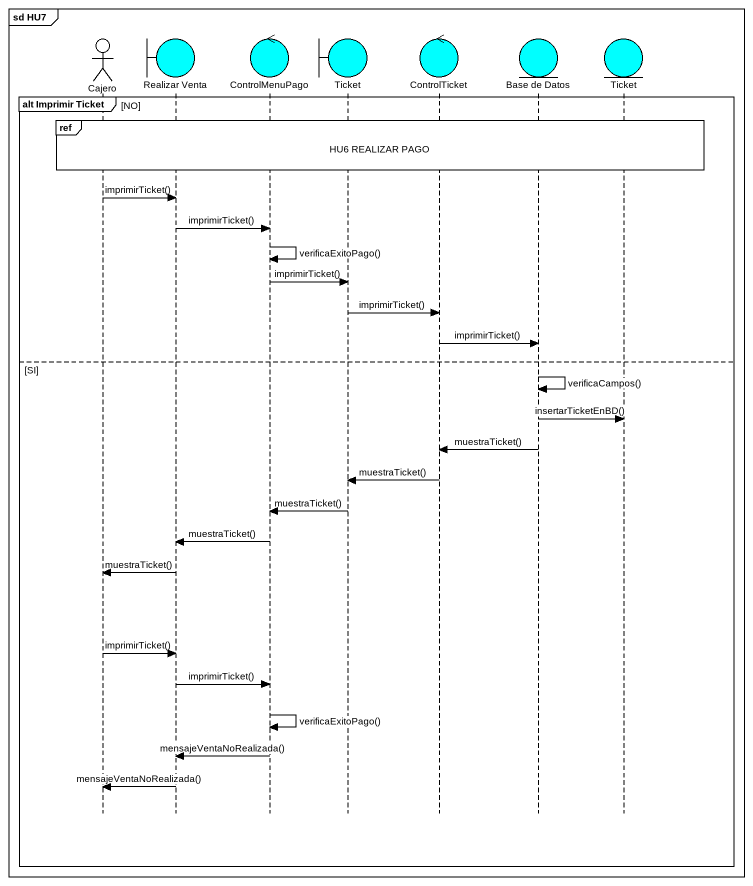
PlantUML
@startuml
mainframe sd HU7
hide footbox
actor Cajero #FFFFFF
boundary "Realizar Venta" as Realizar_Venta #00FFFF
control ControlMenuPago #00FFFF
boundary Ticket #00FFFF
control ControlTicket #00FFFF
entity "Base de Datos" as Base_de_Datos #00FFFF
entity "Ticket" as Ticket_2 #00FFFF

group alt Imprimir Ticket [NO]
  ref over Cajero, Realizar_Venta, ControlMenuPago, Ticket, ControlTicket, Base_de_Datos, Ticket_2 : HU6 REALIZAR PAGO
  Cajero -> Realizar_Venta : imprimirTicket()
  Realizar_Venta -> ControlMenuPago : imprimirTicket()
  ControlMenuPago -> ControlMenuPago : verificaExitoPago()
  ControlMenuPago -> Ticket : imprimirTicket()
  Ticket -> ControlTicket : imprimirTicket()
  ControlTicket -> Base_de_Datos : imprimirTicket()
else SI
  Base_de_Datos -> Base_de_Datos : verificaCampos()
  Base_de_Datos -> Ticket_2 : insertarTicketEnBD()
  Base_de_Datos -> ControlTicket : muestraTicket()
  ControlTicket -> Ticket : muestraTicket()
  Ticket -> ControlMenuPago : muestraTicket()
  ControlMenuPago -> Realizar_Venta : muestraTicket()
  Realizar_Venta -> Cajero : muestraTicket()
  Cajero -> Realizar_Venta : imprimirTicket()
  Realizar_Venta -> ControlMenuPago : imprimirTicket()
  ControlMenuPago -> ControlMenuPago : verificaExitoPago()
  ControlMenuPago -> Realizar_Venta : mensajeVentaNoRealizada()
  Realizar_Venta -> Cajero : mensajeVentaNoRealizada()
end
@enduml
